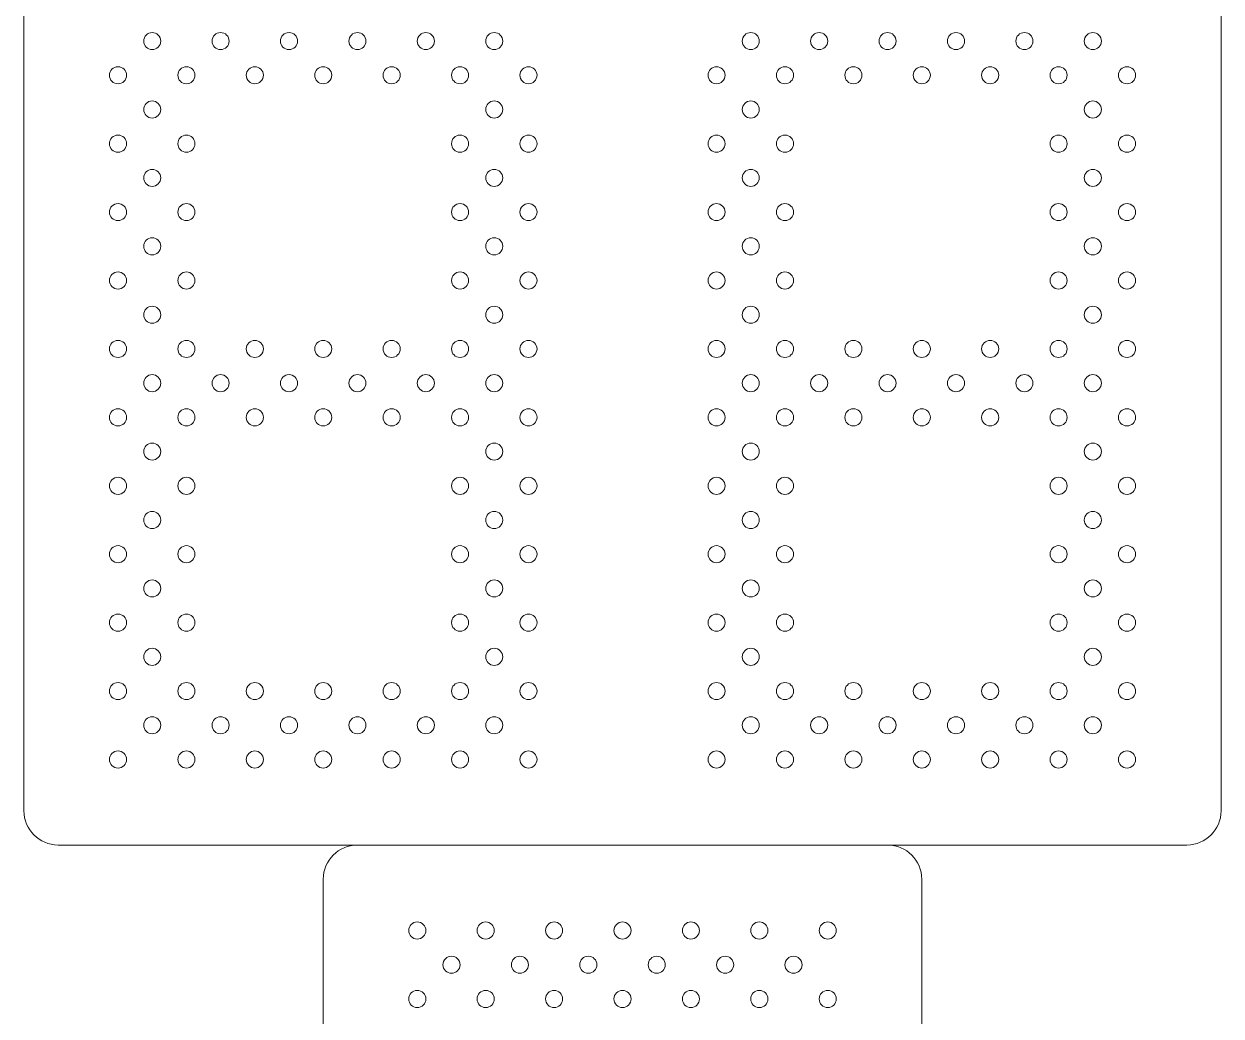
# Model space of a CAD drawing. Header units: inches. Extents: x 300 to 400, y -177 to 73.
# Drawn here: x 363.68 to 381.18, y -144.27 to -129.77 of the extents above; entities that cross this region are included whole.
import ezdxf

# ---------------------------------------------------------------- set-up
doc = ezdxf.new("R2010")
doc.units = ezdxf.units.IN
doc.header["$MEASUREMENT"] = 0
doc.layers.add('ScoreBone', color=5, linetype='Continuous')

msp = doc.modelspace()

# ---------------------------------------------------------------- linework, layer by layer
at = {"layer": 'ScoreBone', "lineweight": 5}
for points in [[(363.682, -141.268), (363.682, -141.268), (363.682, -128.768), (363.682, -128.768)], [(381.182, -128.768), (381.182, -128.768), (381.182, -141.268), (381.182, -141.268)], [(364.182, -141.768), (363.905, -141.768), (363.682, -141.543), (363.682, -141.268)], [(381.182, -141.268), (381.182, -141.543), (380.958, -141.768), (380.682, -141.768)], [(380.682, -141.768), (380.682, -141.768), (364.182, -141.768), (364.182, -141.768)], [(368.057, -142.268), (368.057, -141.992), (368.281, -141.768), (368.557, -141.768)], [(368.557, -141.768), (368.557, -141.768), (376.307, -141.768), (376.307, -141.768)], [(376.307, -141.768), (376.582, -141.768), (376.807, -141.992), (376.807, -142.268)], [(368.057, -154.768), (368.057, -154.768), (368.057, -142.268), (368.057, -142.268)], [(376.807, -142.268), (376.807, -142.268), (376.807, -154.768), (376.807, -154.768)]]:
    msp.add_open_spline(points, degree=3, dxfattribs=at)
for points in [[(365.682, -130.018), (365.682, -130.086), (365.625, -130.143), (365.557, -130.143), (365.488, -130.143), (365.432, -130.086), (365.432, -130.018), (365.432, -129.949), (365.488, -129.893), (365.557, -129.893), (365.625, -129.893), (365.682, -129.949), (365.682, -130.018)], [(366.682, -130.018), (366.682, -130.086), (366.625, -130.143), (366.557, -130.143), (366.488, -130.143), (366.432, -130.086), (366.432, -130.018), (366.432, -129.949), (366.488, -129.893), (366.557, -129.893), (366.625, -129.893), (366.682, -129.949), (366.682, -130.018)], [(367.682, -130.018), (367.682, -130.086), (367.625, -130.143), (367.557, -130.143), (367.488, -130.143), (367.432, -130.086), (367.432, -130.018), (367.432, -129.949), (367.488, -129.893), (367.557, -129.893), (367.625, -129.893), (367.682, -129.949), (367.682, -130.018)], [(368.682, -130.018), (368.682, -130.086), (368.625, -130.143), (368.557, -130.143), (368.488, -130.143), (368.432, -130.086), (368.432, -130.018), (368.432, -129.949), (368.488, -129.893), (368.557, -129.893), (368.625, -129.893), (368.682, -129.949), (368.682, -130.018)], [(369.682, -130.018), (369.682, -130.086), (369.625, -130.143), (369.557, -130.143), (369.488, -130.143), (369.432, -130.086), (369.432, -130.018), (369.432, -129.949), (369.488, -129.893), (369.557, -129.893), (369.625, -129.893), (369.682, -129.949), (369.682, -130.018)], [(370.682, -130.018), (370.682, -130.086), (370.625, -130.143), (370.557, -130.143), (370.488, -130.143), (370.432, -130.086), (370.432, -130.018), (370.432, -129.949), (370.488, -129.893), (370.557, -129.893), (370.625, -129.893), (370.682, -129.949), (370.682, -130.018)], [(374.432, -130.018), (374.432, -130.086), (374.375, -130.143), (374.307, -130.143), (374.238, -130.143), (374.182, -130.086), (374.182, -130.018), (374.182, -129.949), (374.238, -129.893), (374.307, -129.893), (374.375, -129.893), (374.432, -129.949), (374.432, -130.018)], [(375.432, -130.018), (375.432, -130.086), (375.375, -130.143), (375.307, -130.143), (375.238, -130.143), (375.182, -130.086), (375.182, -130.018), (375.182, -129.949), (375.238, -129.893), (375.307, -129.893), (375.375, -129.893), (375.432, -129.949), (375.432, -130.018)], [(376.432, -130.018), (376.432, -130.086), (376.375, -130.143), (376.307, -130.143), (376.238, -130.143), (376.182, -130.086), (376.182, -130.018), (376.182, -129.949), (376.238, -129.893), (376.307, -129.893), (376.375, -129.893), (376.432, -129.949), (376.432, -130.018)], [(377.432, -130.018), (377.432, -130.086), (377.375, -130.143), (377.307, -130.143), (377.238, -130.143), (377.182, -130.086), (377.182, -130.018), (377.182, -129.949), (377.238, -129.893), (377.307, -129.893), (377.375, -129.893), (377.432, -129.949), (377.432, -130.018)], [(378.432, -130.018), (378.432, -130.086), (378.375, -130.143), (378.307, -130.143), (378.238, -130.143), (378.182, -130.086), (378.182, -130.018), (378.182, -129.949), (378.238, -129.893), (378.307, -129.893), (378.375, -129.893), (378.432, -129.949), (378.432, -130.018)], [(379.432, -130.018), (379.432, -130.086), (379.375, -130.143), (379.307, -130.143), (379.238, -130.143), (379.182, -130.086), (379.182, -130.018), (379.182, -129.949), (379.238, -129.893), (379.307, -129.893), (379.375, -129.893), (379.432, -129.949), (379.432, -130.018)], [(365.182, -130.518), (365.182, -130.586), (365.125, -130.643), (365.057, -130.643), (364.988, -130.643), (364.932, -130.586), (364.932, -130.518), (364.932, -130.449), (364.988, -130.393), (365.057, -130.393), (365.125, -130.393), (365.182, -130.449), (365.182, -130.518)], [(366.182, -130.518), (366.182, -130.586), (366.125, -130.643), (366.057, -130.643), (365.988, -130.643), (365.932, -130.586), (365.932, -130.518), (365.932, -130.449), (365.988, -130.393), (366.057, -130.393), (366.125, -130.393), (366.182, -130.449), (366.182, -130.518)], [(367.182, -130.518), (367.182, -130.586), (367.125, -130.643), (367.057, -130.643), (366.988, -130.643), (366.932, -130.586), (366.932, -130.518), (366.932, -130.449), (366.988, -130.393), (367.057, -130.393), (367.125, -130.393), (367.182, -130.449), (367.182, -130.518)], [(368.182, -130.518), (368.182, -130.586), (368.125, -130.643), (368.057, -130.643), (367.988, -130.643), (367.932, -130.586), (367.932, -130.518), (367.932, -130.449), (367.988, -130.393), (368.057, -130.393), (368.125, -130.393), (368.182, -130.449), (368.182, -130.518)], [(369.182, -130.518), (369.182, -130.586), (369.125, -130.643), (369.057, -130.643), (368.988, -130.643), (368.932, -130.586), (368.932, -130.518), (368.932, -130.449), (368.988, -130.393), (369.057, -130.393), (369.125, -130.393), (369.182, -130.449), (369.182, -130.518)], [(370.182, -130.518), (370.182, -130.586), (370.125, -130.643), (370.057, -130.643), (369.988, -130.643), (369.932, -130.586), (369.932, -130.518), (369.932, -130.449), (369.988, -130.393), (370.057, -130.393), (370.125, -130.393), (370.182, -130.449), (370.182, -130.518)], [(371.182, -130.518), (371.182, -130.586), (371.125, -130.643), (371.057, -130.643), (370.988, -130.643), (370.932, -130.586), (370.932, -130.518), (370.932, -130.449), (370.988, -130.393), (371.057, -130.393), (371.125, -130.393), (371.182, -130.449), (371.182, -130.518)], [(373.932, -130.518), (373.932, -130.586), (373.875, -130.643), (373.807, -130.643), (373.738, -130.643), (373.682, -130.586), (373.682, -130.518), (373.682, -130.449), (373.738, -130.393), (373.807, -130.393), (373.875, -130.393), (373.932, -130.449), (373.932, -130.518)], [(374.932, -130.518), (374.932, -130.586), (374.875, -130.643), (374.807, -130.643), (374.738, -130.643), (374.682, -130.586), (374.682, -130.518), (374.682, -130.449), (374.738, -130.393), (374.807, -130.393), (374.875, -130.393), (374.932, -130.449), (374.932, -130.518)], [(375.932, -130.518), (375.932, -130.586), (375.875, -130.643), (375.807, -130.643), (375.738, -130.643), (375.682, -130.586), (375.682, -130.518), (375.682, -130.449), (375.738, -130.393), (375.807, -130.393), (375.875, -130.393), (375.932, -130.449), (375.932, -130.518)], [(376.932, -130.518), (376.932, -130.586), (376.875, -130.643), (376.807, -130.643), (376.738, -130.643), (376.682, -130.586), (376.682, -130.518), (376.682, -130.449), (376.738, -130.393), (376.807, -130.393), (376.875, -130.393), (376.932, -130.449), (376.932, -130.518)], [(377.932, -130.518), (377.932, -130.586), (377.875, -130.643), (377.807, -130.643), (377.738, -130.643), (377.682, -130.586), (377.682, -130.518), (377.682, -130.449), (377.738, -130.393), (377.807, -130.393), (377.875, -130.393), (377.932, -130.449), (377.932, -130.518)], [(378.932, -130.518), (378.932, -130.586), (378.875, -130.643), (378.807, -130.643), (378.738, -130.643), (378.682, -130.586), (378.682, -130.518), (378.682, -130.449), (378.738, -130.393), (378.807, -130.393), (378.875, -130.393), (378.932, -130.449), (378.932, -130.518)], [(379.932, -130.518), (379.932, -130.586), (379.875, -130.643), (379.807, -130.643), (379.738, -130.643), (379.682, -130.586), (379.682, -130.518), (379.682, -130.449), (379.738, -130.393), (379.807, -130.393), (379.875, -130.393), (379.932, -130.449), (379.932, -130.518)], [(365.682, -131.018), (365.682, -131.086), (365.625, -131.143), (365.557, -131.143), (365.488, -131.143), (365.432, -131.086), (365.432, -131.018), (365.432, -130.949), (365.488, -130.893), (365.557, -130.893), (365.625, -130.893), (365.682, -130.949), (365.682, -131.018)], [(370.682, -131.018), (370.682, -131.086), (370.625, -131.143), (370.557, -131.143), (370.488, -131.143), (370.432, -131.086), (370.432, -131.018), (370.432, -130.949), (370.488, -130.893), (370.557, -130.893), (370.625, -130.893), (370.682, -130.949), (370.682, -131.018)], [(374.432, -131.018), (374.432, -131.086), (374.375, -131.143), (374.307, -131.143), (374.238, -131.143), (374.182, -131.086), (374.182, -131.018), (374.182, -130.949), (374.238, -130.893), (374.307, -130.893), (374.375, -130.893), (374.432, -130.949), (374.432, -131.018)], [(379.432, -131.018), (379.432, -131.086), (379.375, -131.143), (379.307, -131.143), (379.238, -131.143), (379.182, -131.086), (379.182, -131.018), (379.182, -130.949), (379.238, -130.893), (379.307, -130.893), (379.375, -130.893), (379.432, -130.949), (379.432, -131.018)], [(365.182, -131.518), (365.182, -131.586), (365.125, -131.643), (365.057, -131.643), (364.988, -131.643), (364.932, -131.586), (364.932, -131.518), (364.932, -131.449), (364.988, -131.393), (365.057, -131.393), (365.125, -131.393), (365.182, -131.449), (365.182, -131.518)], [(366.182, -131.518), (366.182, -131.586), (366.125, -131.643), (366.057, -131.643), (365.988, -131.643), (365.932, -131.586), (365.932, -131.518), (365.932, -131.449), (365.988, -131.393), (366.057, -131.393), (366.125, -131.393), (366.182, -131.449), (366.182, -131.518)], [(370.182, -131.518), (370.182, -131.586), (370.125, -131.643), (370.057, -131.643), (369.988, -131.643), (369.932, -131.586), (369.932, -131.518), (369.932, -131.449), (369.988, -131.393), (370.057, -131.393), (370.125, -131.393), (370.182, -131.449), (370.182, -131.518)], [(371.182, -131.518), (371.182, -131.586), (371.125, -131.643), (371.057, -131.643), (370.988, -131.643), (370.932, -131.586), (370.932, -131.518), (370.932, -131.449), (370.988, -131.393), (371.057, -131.393), (371.125, -131.393), (371.182, -131.449), (371.182, -131.518)], [(373.932, -131.518), (373.932, -131.586), (373.875, -131.643), (373.807, -131.643), (373.738, -131.643), (373.682, -131.586), (373.682, -131.518), (373.682, -131.449), (373.738, -131.393), (373.807, -131.393), (373.875, -131.393), (373.932, -131.449), (373.932, -131.518)], [(374.932, -131.518), (374.932, -131.586), (374.875, -131.643), (374.807, -131.643), (374.738, -131.643), (374.682, -131.586), (374.682, -131.518), (374.682, -131.449), (374.738, -131.393), (374.807, -131.393), (374.875, -131.393), (374.932, -131.449), (374.932, -131.518)], [(378.932, -131.518), (378.932, -131.586), (378.875, -131.643), (378.807, -131.643), (378.738, -131.643), (378.682, -131.586), (378.682, -131.518), (378.682, -131.449), (378.738, -131.393), (378.807, -131.393), (378.875, -131.393), (378.932, -131.449), (378.932, -131.518)], [(379.932, -131.518), (379.932, -131.586), (379.875, -131.643), (379.807, -131.643), (379.738, -131.643), (379.682, -131.586), (379.682, -131.518), (379.682, -131.449), (379.738, -131.393), (379.807, -131.393), (379.875, -131.393), (379.932, -131.449), (379.932, -131.518)], [(365.682, -132.018), (365.682, -132.086), (365.625, -132.143), (365.557, -132.143), (365.488, -132.143), (365.432, -132.086), (365.432, -132.018), (365.432, -131.949), (365.488, -131.893), (365.557, -131.893), (365.625, -131.893), (365.682, -131.949), (365.682, -132.018)], [(370.682, -132.018), (370.682, -132.086), (370.625, -132.143), (370.557, -132.143), (370.488, -132.143), (370.432, -132.086), (370.432, -132.018), (370.432, -131.949), (370.488, -131.893), (370.557, -131.893), (370.625, -131.893), (370.682, -131.949), (370.682, -132.018)], [(374.432, -132.018), (374.432, -132.086), (374.375, -132.143), (374.307, -132.143), (374.238, -132.143), (374.182, -132.086), (374.182, -132.018), (374.182, -131.949), (374.238, -131.893), (374.307, -131.893), (374.375, -131.893), (374.432, -131.949), (374.432, -132.018)], [(379.432, -132.018), (379.432, -132.086), (379.375, -132.143), (379.307, -132.143), (379.238, -132.143), (379.182, -132.086), (379.182, -132.018), (379.182, -131.949), (379.238, -131.893), (379.307, -131.893), (379.375, -131.893), (379.432, -131.949), (379.432, -132.018)], [(365.182, -132.518), (365.182, -132.586), (365.125, -132.643), (365.057, -132.643), (364.988, -132.643), (364.932, -132.586), (364.932, -132.518), (364.932, -132.449), (364.988, -132.393), (365.057, -132.393), (365.125, -132.393), (365.182, -132.449), (365.182, -132.518)], [(366.182, -132.518), (366.182, -132.586), (366.125, -132.643), (366.057, -132.643), (365.988, -132.643), (365.932, -132.586), (365.932, -132.518), (365.932, -132.449), (365.988, -132.393), (366.057, -132.393), (366.125, -132.393), (366.182, -132.449), (366.182, -132.518)], [(370.182, -132.518), (370.182, -132.586), (370.125, -132.643), (370.057, -132.643), (369.988, -132.643), (369.932, -132.586), (369.932, -132.518), (369.932, -132.449), (369.988, -132.393), (370.057, -132.393), (370.125, -132.393), (370.182, -132.449), (370.182, -132.518)], [(371.182, -132.518), (371.182, -132.586), (371.125, -132.643), (371.057, -132.643), (370.988, -132.643), (370.932, -132.586), (370.932, -132.518), (370.932, -132.449), (370.988, -132.393), (371.057, -132.393), (371.125, -132.393), (371.182, -132.449), (371.182, -132.518)], [(373.932, -132.518), (373.932, -132.586), (373.875, -132.643), (373.807, -132.643), (373.738, -132.643), (373.682, -132.586), (373.682, -132.518), (373.682, -132.449), (373.738, -132.393), (373.807, -132.393), (373.875, -132.393), (373.932, -132.449), (373.932, -132.518)], [(374.932, -132.518), (374.932, -132.586), (374.875, -132.643), (374.807, -132.643), (374.738, -132.643), (374.682, -132.586), (374.682, -132.518), (374.682, -132.449), (374.738, -132.393), (374.807, -132.393), (374.875, -132.393), (374.932, -132.449), (374.932, -132.518)], [(378.932, -132.518), (378.932, -132.586), (378.875, -132.643), (378.807, -132.643), (378.738, -132.643), (378.682, -132.586), (378.682, -132.518), (378.682, -132.449), (378.738, -132.393), (378.807, -132.393), (378.875, -132.393), (378.932, -132.449), (378.932, -132.518)], [(379.932, -132.518), (379.932, -132.586), (379.875, -132.643), (379.807, -132.643), (379.738, -132.643), (379.682, -132.586), (379.682, -132.518), (379.682, -132.449), (379.738, -132.393), (379.807, -132.393), (379.875, -132.393), (379.932, -132.449), (379.932, -132.518)], [(365.682, -133.018), (365.682, -133.086), (365.625, -133.143), (365.557, -133.143), (365.488, -133.143), (365.432, -133.086), (365.432, -133.018), (365.432, -132.949), (365.488, -132.893), (365.557, -132.893), (365.625, -132.893), (365.682, -132.949), (365.682, -133.018)], [(370.682, -133.018), (370.682, -133.086), (370.625, -133.143), (370.557, -133.143), (370.488, -133.143), (370.432, -133.086), (370.432, -133.018), (370.432, -132.949), (370.488, -132.893), (370.557, -132.893), (370.625, -132.893), (370.682, -132.949), (370.682, -133.018)], [(374.432, -133.018), (374.432, -133.086), (374.375, -133.143), (374.307, -133.143), (374.238, -133.143), (374.182, -133.086), (374.182, -133.018), (374.182, -132.949), (374.238, -132.893), (374.307, -132.893), (374.375, -132.893), (374.432, -132.949), (374.432, -133.018)], [(379.432, -133.018), (379.432, -133.086), (379.375, -133.143), (379.307, -133.143), (379.238, -133.143), (379.182, -133.086), (379.182, -133.018), (379.182, -132.949), (379.238, -132.893), (379.307, -132.893), (379.375, -132.893), (379.432, -132.949), (379.432, -133.018)], [(365.182, -133.518), (365.182, -133.586), (365.125, -133.643), (365.057, -133.643), (364.988, -133.643), (364.932, -133.586), (364.932, -133.518), (364.932, -133.449), (364.988, -133.393), (365.057, -133.393), (365.125, -133.393), (365.182, -133.449), (365.182, -133.518)], [(366.182, -133.518), (366.182, -133.586), (366.125, -133.643), (366.057, -133.643), (365.988, -133.643), (365.932, -133.586), (365.932, -133.518), (365.932, -133.449), (365.988, -133.393), (366.057, -133.393), (366.125, -133.393), (366.182, -133.449), (366.182, -133.518)], [(370.182, -133.518), (370.182, -133.586), (370.125, -133.643), (370.057, -133.643), (369.988, -133.643), (369.932, -133.586), (369.932, -133.518), (369.932, -133.449), (369.988, -133.393), (370.057, -133.393), (370.125, -133.393), (370.182, -133.449), (370.182, -133.518)], [(371.182, -133.518), (371.182, -133.586), (371.125, -133.643), (371.057, -133.643), (370.988, -133.643), (370.932, -133.586), (370.932, -133.518), (370.932, -133.449), (370.988, -133.393), (371.057, -133.393), (371.125, -133.393), (371.182, -133.449), (371.182, -133.518)], [(373.932, -133.518), (373.932, -133.586), (373.875, -133.643), (373.807, -133.643), (373.738, -133.643), (373.682, -133.586), (373.682, -133.518), (373.682, -133.449), (373.738, -133.393), (373.807, -133.393), (373.875, -133.393), (373.932, -133.449), (373.932, -133.518)], [(374.932, -133.518), (374.932, -133.586), (374.875, -133.643), (374.807, -133.643), (374.738, -133.643), (374.682, -133.586), (374.682, -133.518), (374.682, -133.449), (374.738, -133.393), (374.807, -133.393), (374.875, -133.393), (374.932, -133.449), (374.932, -133.518)], [(378.932, -133.518), (378.932, -133.586), (378.875, -133.643), (378.807, -133.643), (378.738, -133.643), (378.682, -133.586), (378.682, -133.518), (378.682, -133.449), (378.738, -133.393), (378.807, -133.393), (378.875, -133.393), (378.932, -133.449), (378.932, -133.518)], [(379.932, -133.518), (379.932, -133.586), (379.875, -133.643), (379.807, -133.643), (379.738, -133.643), (379.682, -133.586), (379.682, -133.518), (379.682, -133.449), (379.738, -133.393), (379.807, -133.393), (379.875, -133.393), (379.932, -133.449), (379.932, -133.518)], [(365.682, -134.018), (365.682, -134.086), (365.625, -134.143), (365.557, -134.143), (365.488, -134.143), (365.432, -134.086), (365.432, -134.018), (365.432, -133.949), (365.488, -133.893), (365.557, -133.893), (365.625, -133.893), (365.682, -133.949), (365.682, -134.018)], [(370.682, -134.018), (370.682, -134.086), (370.625, -134.143), (370.557, -134.143), (370.488, -134.143), (370.432, -134.086), (370.432, -134.018), (370.432, -133.949), (370.488, -133.893), (370.557, -133.893), (370.625, -133.893), (370.682, -133.949), (370.682, -134.018)], [(374.432, -134.018), (374.432, -134.086), (374.375, -134.143), (374.307, -134.143), (374.238, -134.143), (374.182, -134.086), (374.182, -134.018), (374.182, -133.949), (374.238, -133.893), (374.307, -133.893), (374.375, -133.893), (374.432, -133.949), (374.432, -134.018)], [(379.432, -134.018), (379.432, -134.086), (379.375, -134.143), (379.307, -134.143), (379.238, -134.143), (379.182, -134.086), (379.182, -134.018), (379.182, -133.949), (379.238, -133.893), (379.307, -133.893), (379.375, -133.893), (379.432, -133.949), (379.432, -134.018)], [(365.182, -134.518), (365.182, -134.586), (365.125, -134.643), (365.057, -134.643), (364.988, -134.643), (364.932, -134.586), (364.932, -134.518), (364.932, -134.449), (364.988, -134.393), (365.057, -134.393), (365.125, -134.393), (365.182, -134.449), (365.182, -134.518)], [(366.182, -134.518), (366.182, -134.586), (366.125, -134.643), (366.057, -134.643), (365.988, -134.643), (365.932, -134.586), (365.932, -134.518), (365.932, -134.449), (365.988, -134.393), (366.057, -134.393), (366.125, -134.393), (366.182, -134.449), (366.182, -134.518)], [(367.182, -134.518), (367.182, -134.586), (367.125, -134.643), (367.057, -134.643), (366.988, -134.643), (366.932, -134.586), (366.932, -134.518), (366.932, -134.449), (366.988, -134.393), (367.057, -134.393), (367.125, -134.393), (367.182, -134.449), (367.182, -134.518)], [(368.182, -134.518), (368.182, -134.586), (368.125, -134.643), (368.057, -134.643), (367.988, -134.643), (367.932, -134.586), (367.932, -134.518), (367.932, -134.449), (367.988, -134.393), (368.057, -134.393), (368.125, -134.393), (368.182, -134.449), (368.182, -134.518)], [(369.182, -134.518), (369.182, -134.586), (369.125, -134.643), (369.057, -134.643), (368.988, -134.643), (368.932, -134.586), (368.932, -134.518), (368.932, -134.449), (368.988, -134.393), (369.057, -134.393), (369.125, -134.393), (369.182, -134.449), (369.182, -134.518)], [(370.182, -134.518), (370.182, -134.586), (370.125, -134.643), (370.057, -134.643), (369.988, -134.643), (369.932, -134.586), (369.932, -134.518), (369.932, -134.449), (369.988, -134.393), (370.057, -134.393), (370.125, -134.393), (370.182, -134.449), (370.182, -134.518)], [(371.182, -134.518), (371.182, -134.586), (371.125, -134.643), (371.057, -134.643), (370.988, -134.643), (370.932, -134.586), (370.932, -134.518), (370.932, -134.449), (370.988, -134.393), (371.057, -134.393), (371.125, -134.393), (371.182, -134.449), (371.182, -134.518)], [(373.932, -134.518), (373.932, -134.586), (373.875, -134.643), (373.807, -134.643), (373.738, -134.643), (373.682, -134.586), (373.682, -134.518), (373.682, -134.449), (373.738, -134.393), (373.807, -134.393), (373.875, -134.393), (373.932, -134.449), (373.932, -134.518)], [(374.932, -134.518), (374.932, -134.586), (374.875, -134.643), (374.807, -134.643), (374.738, -134.643), (374.682, -134.586), (374.682, -134.518), (374.682, -134.449), (374.738, -134.393), (374.807, -134.393), (374.875, -134.393), (374.932, -134.449), (374.932, -134.518)], [(375.932, -134.518), (375.932, -134.586), (375.875, -134.643), (375.807, -134.643), (375.738, -134.643), (375.682, -134.586), (375.682, -134.518), (375.682, -134.449), (375.738, -134.393), (375.807, -134.393), (375.875, -134.393), (375.932, -134.449), (375.932, -134.518)], [(376.932, -134.518), (376.932, -134.586), (376.875, -134.643), (376.807, -134.643), (376.738, -134.643), (376.682, -134.586), (376.682, -134.518), (376.682, -134.449), (376.738, -134.393), (376.807, -134.393), (376.875, -134.393), (376.932, -134.449), (376.932, -134.518)], [(377.932, -134.518), (377.932, -134.586), (377.875, -134.643), (377.807, -134.643), (377.738, -134.643), (377.682, -134.586), (377.682, -134.518), (377.682, -134.449), (377.738, -134.393), (377.807, -134.393), (377.875, -134.393), (377.932, -134.449), (377.932, -134.518)], [(378.932, -134.518), (378.932, -134.586), (378.875, -134.643), (378.807, -134.643), (378.738, -134.643), (378.682, -134.586), (378.682, -134.518), (378.682, -134.449), (378.738, -134.393), (378.807, -134.393), (378.875, -134.393), (378.932, -134.449), (378.932, -134.518)], [(379.932, -134.518), (379.932, -134.586), (379.875, -134.643), (379.807, -134.643), (379.738, -134.643), (379.682, -134.586), (379.682, -134.518), (379.682, -134.449), (379.738, -134.393), (379.807, -134.393), (379.875, -134.393), (379.932, -134.449), (379.932, -134.518)], [(365.682, -135.018), (365.682, -135.086), (365.625, -135.143), (365.557, -135.143), (365.488, -135.143), (365.432, -135.086), (365.432, -135.018), (365.432, -134.949), (365.488, -134.893), (365.557, -134.893), (365.625, -134.893), (365.682, -134.949), (365.682, -135.018)], [(366.682, -135.018), (366.682, -135.086), (366.625, -135.143), (366.557, -135.143), (366.488, -135.143), (366.432, -135.086), (366.432, -135.018), (366.432, -134.949), (366.488, -134.893), (366.557, -134.893), (366.625, -134.893), (366.682, -134.949), (366.682, -135.018)], [(367.682, -135.018), (367.682, -135.086), (367.625, -135.143), (367.557, -135.143), (367.488, -135.143), (367.432, -135.086), (367.432, -135.018), (367.432, -134.949), (367.488, -134.893), (367.557, -134.893), (367.625, -134.893), (367.682, -134.949), (367.682, -135.018)], [(368.682, -135.018), (368.682, -135.086), (368.625, -135.143), (368.557, -135.143), (368.488, -135.143), (368.432, -135.086), (368.432, -135.018), (368.432, -134.949), (368.488, -134.893), (368.557, -134.893), (368.625, -134.893), (368.682, -134.949), (368.682, -135.018)], [(369.682, -135.018), (369.682, -135.086), (369.625, -135.143), (369.557, -135.143), (369.488, -135.143), (369.432, -135.086), (369.432, -135.018), (369.432, -134.949), (369.488, -134.893), (369.557, -134.893), (369.625, -134.893), (369.682, -134.949), (369.682, -135.018)], [(370.682, -135.018), (370.682, -135.086), (370.625, -135.143), (370.557, -135.143), (370.488, -135.143), (370.432, -135.086), (370.432, -135.018), (370.432, -134.949), (370.488, -134.893), (370.557, -134.893), (370.625, -134.893), (370.682, -134.949), (370.682, -135.018)], [(374.432, -135.018), (374.432, -135.086), (374.375, -135.143), (374.307, -135.143), (374.238, -135.143), (374.182, -135.086), (374.182, -135.018), (374.182, -134.949), (374.238, -134.893), (374.307, -134.893), (374.375, -134.893), (374.432, -134.949), (374.432, -135.018)], [(375.432, -135.018), (375.432, -135.086), (375.375, -135.143), (375.307, -135.143), (375.238, -135.143), (375.182, -135.086), (375.182, -135.018), (375.182, -134.949), (375.238, -134.893), (375.307, -134.893), (375.375, -134.893), (375.432, -134.949), (375.432, -135.018)], [(376.432, -135.018), (376.432, -135.086), (376.375, -135.143), (376.307, -135.143), (376.238, -135.143), (376.182, -135.086), (376.182, -135.018), (376.182, -134.949), (376.238, -134.893), (376.307, -134.893), (376.375, -134.893), (376.432, -134.949), (376.432, -135.018)], [(377.432, -135.018), (377.432, -135.086), (377.375, -135.143), (377.307, -135.143), (377.238, -135.143), (377.182, -135.086), (377.182, -135.018), (377.182, -134.949), (377.238, -134.893), (377.307, -134.893), (377.375, -134.893), (377.432, -134.949), (377.432, -135.018)], [(378.432, -135.018), (378.432, -135.086), (378.375, -135.143), (378.307, -135.143), (378.238, -135.143), (378.182, -135.086), (378.182, -135.018), (378.182, -134.949), (378.238, -134.893), (378.307, -134.893), (378.375, -134.893), (378.432, -134.949), (378.432, -135.018)], [(379.432, -135.018), (379.432, -135.086), (379.375, -135.143), (379.307, -135.143), (379.238, -135.143), (379.182, -135.086), (379.182, -135.018), (379.182, -134.949), (379.238, -134.893), (379.307, -134.893), (379.375, -134.893), (379.432, -134.949), (379.432, -135.018)], [(365.182, -135.518), (365.182, -135.586), (365.125, -135.643), (365.057, -135.643), (364.988, -135.643), (364.932, -135.586), (364.932, -135.518), (364.932, -135.449), (364.988, -135.393), (365.057, -135.393), (365.125, -135.393), (365.182, -135.449), (365.182, -135.518)], [(366.182, -135.518), (366.182, -135.586), (366.125, -135.643), (366.057, -135.643), (365.988, -135.643), (365.932, -135.586), (365.932, -135.518), (365.932, -135.449), (365.988, -135.393), (366.057, -135.393), (366.125, -135.393), (366.182, -135.449), (366.182, -135.518)], [(367.182, -135.518), (367.182, -135.586), (367.125, -135.643), (367.057, -135.643), (366.988, -135.643), (366.932, -135.586), (366.932, -135.518), (366.932, -135.449), (366.988, -135.393), (367.057, -135.393), (367.125, -135.393), (367.182, -135.449), (367.182, -135.518)], [(368.182, -135.518), (368.182, -135.586), (368.125, -135.643), (368.057, -135.643), (367.988, -135.643), (367.932, -135.586), (367.932, -135.518), (367.932, -135.449), (367.988, -135.393), (368.057, -135.393), (368.125, -135.393), (368.182, -135.449), (368.182, -135.518)], [(369.182, -135.518), (369.182, -135.586), (369.125, -135.643), (369.057, -135.643), (368.988, -135.643), (368.932, -135.586), (368.932, -135.518), (368.932, -135.449), (368.988, -135.393), (369.057, -135.393), (369.125, -135.393), (369.182, -135.449), (369.182, -135.518)], [(370.182, -135.518), (370.182, -135.586), (370.125, -135.643), (370.057, -135.643), (369.988, -135.643), (369.932, -135.586), (369.932, -135.518), (369.932, -135.449), (369.988, -135.393), (370.057, -135.393), (370.125, -135.393), (370.182, -135.449), (370.182, -135.518)], [(371.182, -135.518), (371.182, -135.586), (371.125, -135.643), (371.057, -135.643), (370.988, -135.643), (370.932, -135.586), (370.932, -135.518), (370.932, -135.449), (370.988, -135.393), (371.057, -135.393), (371.125, -135.393), (371.182, -135.449), (371.182, -135.518)], [(373.932, -135.518), (373.932, -135.586), (373.875, -135.643), (373.807, -135.643), (373.738, -135.643), (373.682, -135.586), (373.682, -135.518), (373.682, -135.449), (373.738, -135.393), (373.807, -135.393), (373.875, -135.393), (373.932, -135.449), (373.932, -135.518)], [(374.932, -135.518), (374.932, -135.586), (374.875, -135.643), (374.807, -135.643), (374.738, -135.643), (374.682, -135.586), (374.682, -135.518), (374.682, -135.449), (374.738, -135.393), (374.807, -135.393), (374.875, -135.393), (374.932, -135.449), (374.932, -135.518)], [(375.932, -135.518), (375.932, -135.586), (375.875, -135.643), (375.807, -135.643), (375.738, -135.643), (375.682, -135.586), (375.682, -135.518), (375.682, -135.449), (375.738, -135.393), (375.807, -135.393), (375.875, -135.393), (375.932, -135.449), (375.932, -135.518)], [(376.932, -135.518), (376.932, -135.586), (376.875, -135.643), (376.807, -135.643), (376.738, -135.643), (376.682, -135.586), (376.682, -135.518), (376.682, -135.449), (376.738, -135.393), (376.807, -135.393), (376.875, -135.393), (376.932, -135.449), (376.932, -135.518)], [(377.932, -135.518), (377.932, -135.586), (377.875, -135.643), (377.807, -135.643), (377.738, -135.643), (377.682, -135.586), (377.682, -135.518), (377.682, -135.449), (377.738, -135.393), (377.807, -135.393), (377.875, -135.393), (377.932, -135.449), (377.932, -135.518)], [(378.932, -135.518), (378.932, -135.586), (378.875, -135.643), (378.807, -135.643), (378.738, -135.643), (378.682, -135.586), (378.682, -135.518), (378.682, -135.449), (378.738, -135.393), (378.807, -135.393), (378.875, -135.393), (378.932, -135.449), (378.932, -135.518)], [(379.932, -135.518), (379.932, -135.586), (379.875, -135.643), (379.807, -135.643), (379.738, -135.643), (379.682, -135.586), (379.682, -135.518), (379.682, -135.449), (379.738, -135.393), (379.807, -135.393), (379.875, -135.393), (379.932, -135.449), (379.932, -135.518)], [(365.682, -136.018), (365.682, -136.086), (365.625, -136.143), (365.557, -136.143), (365.488, -136.143), (365.432, -136.086), (365.432, -136.018), (365.432, -135.949), (365.488, -135.893), (365.557, -135.893), (365.625, -135.893), (365.682, -135.949), (365.682, -136.018)], [(370.682, -136.018), (370.682, -136.086), (370.625, -136.143), (370.557, -136.143), (370.488, -136.143), (370.432, -136.086), (370.432, -136.018), (370.432, -135.949), (370.488, -135.893), (370.557, -135.893), (370.625, -135.893), (370.682, -135.949), (370.682, -136.018)], [(374.432, -136.018), (374.432, -136.086), (374.375, -136.143), (374.307, -136.143), (374.238, -136.143), (374.182, -136.086), (374.182, -136.018), (374.182, -135.949), (374.238, -135.893), (374.307, -135.893), (374.375, -135.893), (374.432, -135.949), (374.432, -136.018)], [(379.432, -136.018), (379.432, -136.086), (379.375, -136.143), (379.307, -136.143), (379.238, -136.143), (379.182, -136.086), (379.182, -136.018), (379.182, -135.949), (379.238, -135.893), (379.307, -135.893), (379.375, -135.893), (379.432, -135.949), (379.432, -136.018)], [(365.182, -136.518), (365.182, -136.586), (365.125, -136.643), (365.057, -136.643), (364.988, -136.643), (364.932, -136.586), (364.932, -136.518), (364.932, -136.449), (364.988, -136.393), (365.057, -136.393), (365.125, -136.393), (365.182, -136.449), (365.182, -136.518)], [(365.182, -136.518), (365.182, -136.586), (365.125, -136.643), (365.057, -136.643), (364.988, -136.643), (364.932, -136.586), (364.932, -136.518), (364.932, -136.449), (364.988, -136.393), (365.057, -136.393), (365.125, -136.393), (365.182, -136.449), (365.182, -136.518)], [(366.182, -136.518), (366.182, -136.586), (366.125, -136.643), (366.057, -136.643), (365.988, -136.643), (365.932, -136.586), (365.932, -136.518), (365.932, -136.449), (365.988, -136.393), (366.057, -136.393), (366.125, -136.393), (366.182, -136.449), (366.182, -136.518)], [(366.182, -136.518), (366.182, -136.586), (366.125, -136.643), (366.057, -136.643), (365.988, -136.643), (365.932, -136.586), (365.932, -136.518), (365.932, -136.449), (365.988, -136.393), (366.057, -136.393), (366.125, -136.393), (366.182, -136.449), (366.182, -136.518)], [(370.182, -136.518), (370.182, -136.586), (370.125, -136.643), (370.057, -136.643), (369.988, -136.643), (369.932, -136.586), (369.932, -136.518), (369.932, -136.449), (369.988, -136.393), (370.057, -136.393), (370.125, -136.393), (370.182, -136.449), (370.182, -136.518)], [(370.182, -136.518), (370.182, -136.586), (370.125, -136.643), (370.057, -136.643), (369.988, -136.643), (369.932, -136.586), (369.932, -136.518), (369.932, -136.449), (369.988, -136.393), (370.057, -136.393), (370.125, -136.393), (370.182, -136.449), (370.182, -136.518)], [(371.182, -136.518), (371.182, -136.586), (371.125, -136.643), (371.057, -136.643), (370.988, -136.643), (370.932, -136.586), (370.932, -136.518), (370.932, -136.449), (370.988, -136.393), (371.057, -136.393), (371.125, -136.393), (371.182, -136.449), (371.182, -136.518)], [(371.182, -136.518), (371.182, -136.586), (371.125, -136.643), (371.057, -136.643), (370.988, -136.643), (370.932, -136.586), (370.932, -136.518), (370.932, -136.449), (370.988, -136.393), (371.057, -136.393), (371.125, -136.393), (371.182, -136.449), (371.182, -136.518)], [(373.932, -136.518), (373.932, -136.586), (373.875, -136.643), (373.807, -136.643), (373.738, -136.643), (373.682, -136.586), (373.682, -136.518), (373.682, -136.449), (373.738, -136.393), (373.807, -136.393), (373.875, -136.393), (373.932, -136.449), (373.932, -136.518)], [(373.932, -136.518), (373.932, -136.586), (373.875, -136.643), (373.807, -136.643), (373.738, -136.643), (373.682, -136.586), (373.682, -136.518), (373.682, -136.449), (373.738, -136.393), (373.807, -136.393), (373.875, -136.393), (373.932, -136.449), (373.932, -136.518)], [(374.932, -136.518), (374.932, -136.586), (374.875, -136.643), (374.807, -136.643), (374.738, -136.643), (374.682, -136.586), (374.682, -136.518), (374.682, -136.449), (374.738, -136.393), (374.807, -136.393), (374.875, -136.393), (374.932, -136.449), (374.932, -136.518)], [(374.932, -136.518), (374.932, -136.586), (374.875, -136.643), (374.807, -136.643), (374.738, -136.643), (374.682, -136.586), (374.682, -136.518), (374.682, -136.449), (374.738, -136.393), (374.807, -136.393), (374.875, -136.393), (374.932, -136.449), (374.932, -136.518)], [(378.932, -136.518), (378.932, -136.586), (378.875, -136.643), (378.807, -136.643), (378.738, -136.643), (378.682, -136.586), (378.682, -136.518), (378.682, -136.449), (378.738, -136.393), (378.807, -136.393), (378.875, -136.393), (378.932, -136.449), (378.932, -136.518)], [(378.932, -136.518), (378.932, -136.586), (378.875, -136.643), (378.807, -136.643), (378.738, -136.643), (378.682, -136.586), (378.682, -136.518), (378.682, -136.449), (378.738, -136.393), (378.807, -136.393), (378.875, -136.393), (378.932, -136.449), (378.932, -136.518)], [(379.932, -136.518), (379.932, -136.586), (379.875, -136.643), (379.807, -136.643), (379.738, -136.643), (379.682, -136.586), (379.682, -136.518), (379.682, -136.449), (379.738, -136.393), (379.807, -136.393), (379.875, -136.393), (379.932, -136.449), (379.932, -136.518)], [(379.932, -136.518), (379.932, -136.586), (379.875, -136.643), (379.807, -136.643), (379.738, -136.643), (379.682, -136.586), (379.682, -136.518), (379.682, -136.449), (379.738, -136.393), (379.807, -136.393), (379.875, -136.393), (379.932, -136.449), (379.932, -136.518)], [(365.682, -137.018), (365.682, -137.086), (365.625, -137.143), (365.557, -137.143), (365.488, -137.143), (365.432, -137.086), (365.432, -137.018), (365.432, -136.949), (365.488, -136.893), (365.557, -136.893), (365.625, -136.893), (365.682, -136.949), (365.682, -137.018)], [(365.682, -137.018), (365.682, -137.086), (365.625, -137.143), (365.557, -137.143), (365.488, -137.143), (365.432, -137.086), (365.432, -137.018), (365.432, -136.949), (365.488, -136.893), (365.557, -136.893), (365.625, -136.893), (365.682, -136.949), (365.682, -137.018)], [(370.682, -137.018), (370.682, -137.086), (370.625, -137.143), (370.557, -137.143), (370.488, -137.143), (370.432, -137.086), (370.432, -137.018), (370.432, -136.949), (370.488, -136.893), (370.557, -136.893), (370.625, -136.893), (370.682, -136.949), (370.682, -137.018)], [(370.682, -137.018), (370.682, -137.086), (370.625, -137.143), (370.557, -137.143), (370.488, -137.143), (370.432, -137.086), (370.432, -137.018), (370.432, -136.949), (370.488, -136.893), (370.557, -136.893), (370.625, -136.893), (370.682, -136.949), (370.682, -137.018)], [(374.432, -137.018), (374.432, -137.086), (374.375, -137.143), (374.307, -137.143), (374.238, -137.143), (374.182, -137.086), (374.182, -137.018), (374.182, -136.949), (374.238, -136.893), (374.307, -136.893), (374.375, -136.893), (374.432, -136.949), (374.432, -137.018)], [(374.432, -137.018), (374.432, -137.086), (374.375, -137.143), (374.307, -137.143), (374.238, -137.143), (374.182, -137.086), (374.182, -137.018), (374.182, -136.949), (374.238, -136.893), (374.307, -136.893), (374.375, -136.893), (374.432, -136.949), (374.432, -137.018)], [(379.432, -137.018), (379.432, -137.086), (379.375, -137.143), (379.307, -137.143), (379.238, -137.143), (379.182, -137.086), (379.182, -137.018), (379.182, -136.949), (379.238, -136.893), (379.307, -136.893), (379.375, -136.893), (379.432, -136.949), (379.432, -137.018)], [(379.432, -137.018), (379.432, -137.086), (379.375, -137.143), (379.307, -137.143), (379.238, -137.143), (379.182, -137.086), (379.182, -137.018), (379.182, -136.949), (379.238, -136.893), (379.307, -136.893), (379.375, -136.893), (379.432, -136.949), (379.432, -137.018)], [(365.182, -137.518), (365.182, -137.586), (365.125, -137.643), (365.057, -137.643), (364.988, -137.643), (364.932, -137.586), (364.932, -137.518), (364.932, -137.449), (364.988, -137.393), (365.057, -137.393), (365.125, -137.393), (365.182, -137.449), (365.182, -137.518)], [(366.182, -137.518), (366.182, -137.586), (366.125, -137.643), (366.057, -137.643), (365.988, -137.643), (365.932, -137.586), (365.932, -137.518), (365.932, -137.449), (365.988, -137.393), (366.057, -137.393), (366.125, -137.393), (366.182, -137.449), (366.182, -137.518)], [(370.182, -137.518), (370.182, -137.586), (370.125, -137.643), (370.057, -137.643), (369.988, -137.643), (369.932, -137.586), (369.932, -137.518), (369.932, -137.449), (369.988, -137.393), (370.057, -137.393), (370.125, -137.393), (370.182, -137.449), (370.182, -137.518)], [(371.182, -137.518), (371.182, -137.586), (371.125, -137.643), (371.057, -137.643), (370.988, -137.643), (370.932, -137.586), (370.932, -137.518), (370.932, -137.449), (370.988, -137.393), (371.057, -137.393), (371.125, -137.393), (371.182, -137.449), (371.182, -137.518)], [(373.932, -137.518), (373.932, -137.586), (373.875, -137.643), (373.807, -137.643), (373.738, -137.643), (373.682, -137.586), (373.682, -137.518), (373.682, -137.449), (373.738, -137.393), (373.807, -137.393), (373.875, -137.393), (373.932, -137.449), (373.932, -137.518)], [(374.932, -137.518), (374.932, -137.586), (374.875, -137.643), (374.807, -137.643), (374.738, -137.643), (374.682, -137.586), (374.682, -137.518), (374.682, -137.449), (374.738, -137.393), (374.807, -137.393), (374.875, -137.393), (374.932, -137.449), (374.932, -137.518)], [(378.932, -137.518), (378.932, -137.586), (378.875, -137.643), (378.807, -137.643), (378.738, -137.643), (378.682, -137.586), (378.682, -137.518), (378.682, -137.449), (378.738, -137.393), (378.807, -137.393), (378.875, -137.393), (378.932, -137.449), (378.932, -137.518)], [(379.932, -137.518), (379.932, -137.586), (379.875, -137.643), (379.807, -137.643), (379.738, -137.643), (379.682, -137.586), (379.682, -137.518), (379.682, -137.449), (379.738, -137.393), (379.807, -137.393), (379.875, -137.393), (379.932, -137.449), (379.932, -137.518)], [(365.682, -138.018), (365.682, -138.086), (365.625, -138.143), (365.557, -138.143), (365.488, -138.143), (365.432, -138.086), (365.432, -138.018), (365.432, -137.949), (365.488, -137.893), (365.557, -137.893), (365.625, -137.893), (365.682, -137.949), (365.682, -138.018)], [(370.682, -138.018), (370.682, -138.086), (370.625, -138.143), (370.557, -138.143), (370.488, -138.143), (370.432, -138.086), (370.432, -138.018), (370.432, -137.949), (370.488, -137.893), (370.557, -137.893), (370.625, -137.893), (370.682, -137.949), (370.682, -138.018)], [(374.432, -138.018), (374.432, -138.086), (374.375, -138.143), (374.307, -138.143), (374.238, -138.143), (374.182, -138.086), (374.182, -138.018), (374.182, -137.949), (374.238, -137.893), (374.307, -137.893), (374.375, -137.893), (374.432, -137.949), (374.432, -138.018)], [(379.432, -138.018), (379.432, -138.086), (379.375, -138.143), (379.307, -138.143), (379.238, -138.143), (379.182, -138.086), (379.182, -138.018), (379.182, -137.949), (379.238, -137.893), (379.307, -137.893), (379.375, -137.893), (379.432, -137.949), (379.432, -138.018)], [(365.182, -138.518), (365.182, -138.586), (365.125, -138.643), (365.057, -138.643), (364.988, -138.643), (364.932, -138.586), (364.932, -138.518), (364.932, -138.449), (364.988, -138.393), (365.057, -138.393), (365.125, -138.393), (365.182, -138.449), (365.182, -138.518)], [(366.182, -138.518), (366.182, -138.586), (366.125, -138.643), (366.057, -138.643), (365.988, -138.643), (365.932, -138.586), (365.932, -138.518), (365.932, -138.449), (365.988, -138.393), (366.057, -138.393), (366.125, -138.393), (366.182, -138.449), (366.182, -138.518)], [(370.182, -138.518), (370.182, -138.586), (370.125, -138.643), (370.057, -138.643), (369.988, -138.643), (369.932, -138.586), (369.932, -138.518), (369.932, -138.449), (369.988, -138.393), (370.057, -138.393), (370.125, -138.393), (370.182, -138.449), (370.182, -138.518)], [(371.182, -138.518), (371.182, -138.586), (371.125, -138.643), (371.057, -138.643), (370.988, -138.643), (370.932, -138.586), (370.932, -138.518), (370.932, -138.449), (370.988, -138.393), (371.057, -138.393), (371.125, -138.393), (371.182, -138.449), (371.182, -138.518)], [(373.932, -138.518), (373.932, -138.586), (373.875, -138.643), (373.807, -138.643), (373.738, -138.643), (373.682, -138.586), (373.682, -138.518), (373.682, -138.449), (373.738, -138.393), (373.807, -138.393), (373.875, -138.393), (373.932, -138.449), (373.932, -138.518)], [(374.932, -138.518), (374.932, -138.586), (374.875, -138.643), (374.807, -138.643), (374.738, -138.643), (374.682, -138.586), (374.682, -138.518), (374.682, -138.449), (374.738, -138.393), (374.807, -138.393), (374.875, -138.393), (374.932, -138.449), (374.932, -138.518)], [(378.932, -138.518), (378.932, -138.586), (378.875, -138.643), (378.807, -138.643), (378.738, -138.643), (378.682, -138.586), (378.682, -138.518), (378.682, -138.449), (378.738, -138.393), (378.807, -138.393), (378.875, -138.393), (378.932, -138.449), (378.932, -138.518)], [(379.932, -138.518), (379.932, -138.586), (379.875, -138.643), (379.807, -138.643), (379.738, -138.643), (379.682, -138.586), (379.682, -138.518), (379.682, -138.449), (379.738, -138.393), (379.807, -138.393), (379.875, -138.393), (379.932, -138.449), (379.932, -138.518)], [(365.682, -139.018), (365.682, -139.086), (365.625, -139.143), (365.557, -139.143), (365.488, -139.143), (365.432, -139.086), (365.432, -139.018), (365.432, -138.949), (365.488, -138.893), (365.557, -138.893), (365.625, -138.893), (365.682, -138.949), (365.682, -139.018)], [(370.682, -139.018), (370.682, -139.086), (370.625, -139.143), (370.557, -139.143), (370.488, -139.143), (370.432, -139.086), (370.432, -139.018), (370.432, -138.949), (370.488, -138.893), (370.557, -138.893), (370.625, -138.893), (370.682, -138.949), (370.682, -139.018)], [(374.432, -139.018), (374.432, -139.086), (374.375, -139.143), (374.307, -139.143), (374.238, -139.143), (374.182, -139.086), (374.182, -139.018), (374.182, -138.949), (374.238, -138.893), (374.307, -138.893), (374.375, -138.893), (374.432, -138.949), (374.432, -139.018)], [(379.432, -139.018), (379.432, -139.086), (379.375, -139.143), (379.307, -139.143), (379.238, -139.143), (379.182, -139.086), (379.182, -139.018), (379.182, -138.949), (379.238, -138.893), (379.307, -138.893), (379.375, -138.893), (379.432, -138.949), (379.432, -139.018)], [(365.182, -139.518), (365.182, -139.586), (365.125, -139.643), (365.057, -139.643), (364.988, -139.643), (364.932, -139.586), (364.932, -139.518), (364.932, -139.449), (364.988, -139.393), (365.057, -139.393), (365.125, -139.393), (365.182, -139.449), (365.182, -139.518)], [(366.182, -139.518), (366.182, -139.586), (366.125, -139.643), (366.057, -139.643), (365.988, -139.643), (365.932, -139.586), (365.932, -139.518), (365.932, -139.449), (365.988, -139.393), (366.057, -139.393), (366.125, -139.393), (366.182, -139.449), (366.182, -139.518)], [(367.182, -139.518), (367.182, -139.586), (367.125, -139.643), (367.057, -139.643), (366.988, -139.643), (366.932, -139.586), (366.932, -139.518), (366.932, -139.449), (366.988, -139.393), (367.057, -139.393), (367.125, -139.393), (367.182, -139.449), (367.182, -139.518)], [(368.182, -139.518), (368.182, -139.586), (368.125, -139.643), (368.057, -139.643), (367.988, -139.643), (367.932, -139.586), (367.932, -139.518), (367.932, -139.449), (367.988, -139.393), (368.057, -139.393), (368.125, -139.393), (368.182, -139.449), (368.182, -139.518)], [(369.182, -139.518), (369.182, -139.586), (369.125, -139.643), (369.057, -139.643), (368.988, -139.643), (368.932, -139.586), (368.932, -139.518), (368.932, -139.449), (368.988, -139.393), (369.057, -139.393), (369.125, -139.393), (369.182, -139.449), (369.182, -139.518)], [(370.182, -139.518), (370.182, -139.586), (370.125, -139.643), (370.057, -139.643), (369.988, -139.643), (369.932, -139.586), (369.932, -139.518), (369.932, -139.449), (369.988, -139.393), (370.057, -139.393), (370.125, -139.393), (370.182, -139.449), (370.182, -139.518)], [(371.182, -139.518), (371.182, -139.586), (371.125, -139.643), (371.057, -139.643), (370.988, -139.643), (370.932, -139.586), (370.932, -139.518), (370.932, -139.449), (370.988, -139.393), (371.057, -139.393), (371.125, -139.393), (371.182, -139.449), (371.182, -139.518)], [(373.932, -139.518), (373.932, -139.586), (373.875, -139.643), (373.807, -139.643), (373.738, -139.643), (373.682, -139.586), (373.682, -139.518), (373.682, -139.449), (373.738, -139.393), (373.807, -139.393), (373.875, -139.393), (373.932, -139.449), (373.932, -139.518)], [(374.932, -139.518), (374.932, -139.586), (374.875, -139.643), (374.807, -139.643), (374.738, -139.643), (374.682, -139.586), (374.682, -139.518), (374.682, -139.449), (374.738, -139.393), (374.807, -139.393), (374.875, -139.393), (374.932, -139.449), (374.932, -139.518)], [(375.932, -139.518), (375.932, -139.586), (375.875, -139.643), (375.807, -139.643), (375.738, -139.643), (375.682, -139.586), (375.682, -139.518), (375.682, -139.449), (375.738, -139.393), (375.807, -139.393), (375.875, -139.393), (375.932, -139.449), (375.932, -139.518)], [(376.932, -139.518), (376.932, -139.586), (376.875, -139.643), (376.807, -139.643), (376.738, -139.643), (376.682, -139.586), (376.682, -139.518), (376.682, -139.449), (376.738, -139.393), (376.807, -139.393), (376.875, -139.393), (376.932, -139.449), (376.932, -139.518)], [(377.932, -139.518), (377.932, -139.586), (377.875, -139.643), (377.807, -139.643), (377.738, -139.643), (377.682, -139.586), (377.682, -139.518), (377.682, -139.449), (377.738, -139.393), (377.807, -139.393), (377.875, -139.393), (377.932, -139.449), (377.932, -139.518)], [(378.932, -139.518), (378.932, -139.586), (378.875, -139.643), (378.807, -139.643), (378.738, -139.643), (378.682, -139.586), (378.682, -139.518), (378.682, -139.449), (378.738, -139.393), (378.807, -139.393), (378.875, -139.393), (378.932, -139.449), (378.932, -139.518)], [(379.932, -139.518), (379.932, -139.586), (379.875, -139.643), (379.807, -139.643), (379.738, -139.643), (379.682, -139.586), (379.682, -139.518), (379.682, -139.449), (379.738, -139.393), (379.807, -139.393), (379.875, -139.393), (379.932, -139.449), (379.932, -139.518)], [(365.682, -140.018), (365.682, -140.086), (365.625, -140.143), (365.557, -140.143), (365.488, -140.143), (365.432, -140.086), (365.432, -140.018), (365.432, -139.949), (365.488, -139.893), (365.557, -139.893), (365.625, -139.893), (365.682, -139.949), (365.682, -140.018)], [(366.682, -140.018), (366.682, -140.086), (366.625, -140.143), (366.557, -140.143), (366.488, -140.143), (366.432, -140.086), (366.432, -140.018), (366.432, -139.949), (366.488, -139.893), (366.557, -139.893), (366.625, -139.893), (366.682, -139.949), (366.682, -140.018)], [(367.682, -140.018), (367.682, -140.086), (367.625, -140.143), (367.557, -140.143), (367.488, -140.143), (367.432, -140.086), (367.432, -140.018), (367.432, -139.949), (367.488, -139.893), (367.557, -139.893), (367.625, -139.893), (367.682, -139.949), (367.682, -140.018)], [(368.682, -140.018), (368.682, -140.086), (368.625, -140.143), (368.557, -140.143), (368.488, -140.143), (368.432, -140.086), (368.432, -140.018), (368.432, -139.949), (368.488, -139.893), (368.557, -139.893), (368.625, -139.893), (368.682, -139.949), (368.682, -140.018)], [(369.682, -140.018), (369.682, -140.086), (369.625, -140.143), (369.557, -140.143), (369.488, -140.143), (369.432, -140.086), (369.432, -140.018), (369.432, -139.949), (369.488, -139.893), (369.557, -139.893), (369.625, -139.893), (369.682, -139.949), (369.682, -140.018)], [(370.682, -140.018), (370.682, -140.086), (370.625, -140.143), (370.557, -140.143), (370.488, -140.143), (370.432, -140.086), (370.432, -140.018), (370.432, -139.949), (370.488, -139.893), (370.557, -139.893), (370.625, -139.893), (370.682, -139.949), (370.682, -140.018)], [(374.432, -140.018), (374.432, -140.086), (374.375, -140.143), (374.307, -140.143), (374.238, -140.143), (374.182, -140.086), (374.182, -140.018), (374.182, -139.949), (374.238, -139.893), (374.307, -139.893), (374.375, -139.893), (374.432, -139.949), (374.432, -140.018)], [(375.432, -140.018), (375.432, -140.086), (375.375, -140.143), (375.307, -140.143), (375.238, -140.143), (375.182, -140.086), (375.182, -140.018), (375.182, -139.949), (375.238, -139.893), (375.307, -139.893), (375.375, -139.893), (375.432, -139.949), (375.432, -140.018)], [(376.432, -140.018), (376.432, -140.086), (376.375, -140.143), (376.307, -140.143), (376.238, -140.143), (376.182, -140.086), (376.182, -140.018), (376.182, -139.949), (376.238, -139.893), (376.307, -139.893), (376.375, -139.893), (376.432, -139.949), (376.432, -140.018)], [(377.432, -140.018), (377.432, -140.086), (377.375, -140.143), (377.307, -140.143), (377.238, -140.143), (377.182, -140.086), (377.182, -140.018), (377.182, -139.949), (377.238, -139.893), (377.307, -139.893), (377.375, -139.893), (377.432, -139.949), (377.432, -140.018)], [(378.432, -140.018), (378.432, -140.086), (378.375, -140.143), (378.307, -140.143), (378.238, -140.143), (378.182, -140.086), (378.182, -140.018), (378.182, -139.949), (378.238, -139.893), (378.307, -139.893), (378.375, -139.893), (378.432, -139.949), (378.432, -140.018)], [(379.432, -140.018), (379.432, -140.086), (379.375, -140.143), (379.307, -140.143), (379.238, -140.143), (379.182, -140.086), (379.182, -140.018), (379.182, -139.949), (379.238, -139.893), (379.307, -139.893), (379.375, -139.893), (379.432, -139.949), (379.432, -140.018)], [(365.182, -140.518), (365.182, -140.586), (365.125, -140.643), (365.057, -140.643), (364.988, -140.643), (364.932, -140.586), (364.932, -140.518), (364.932, -140.449), (364.988, -140.393), (365.057, -140.393), (365.125, -140.393), (365.182, -140.449), (365.182, -140.518)], [(366.182, -140.518), (366.182, -140.586), (366.125, -140.643), (366.057, -140.643), (365.988, -140.643), (365.932, -140.586), (365.932, -140.518), (365.932, -140.449), (365.988, -140.393), (366.057, -140.393), (366.125, -140.393), (366.182, -140.449), (366.182, -140.518)], [(367.182, -140.518), (367.182, -140.586), (367.125, -140.643), (367.057, -140.643), (366.988, -140.643), (366.932, -140.586), (366.932, -140.518), (366.932, -140.449), (366.988, -140.393), (367.057, -140.393), (367.125, -140.393), (367.182, -140.449), (367.182, -140.518)], [(368.182, -140.518), (368.182, -140.586), (368.125, -140.643), (368.057, -140.643), (367.988, -140.643), (367.932, -140.586), (367.932, -140.518), (367.932, -140.449), (367.988, -140.393), (368.057, -140.393), (368.125, -140.393), (368.182, -140.449), (368.182, -140.518)], [(369.182, -140.518), (369.182, -140.586), (369.125, -140.643), (369.057, -140.643), (368.988, -140.643), (368.932, -140.586), (368.932, -140.518), (368.932, -140.449), (368.988, -140.393), (369.057, -140.393), (369.125, -140.393), (369.182, -140.449), (369.182, -140.518)], [(370.182, -140.518), (370.182, -140.586), (370.125, -140.643), (370.057, -140.643), (369.988, -140.643), (369.932, -140.586), (369.932, -140.518), (369.932, -140.449), (369.988, -140.393), (370.057, -140.393), (370.125, -140.393), (370.182, -140.449), (370.182, -140.518)], [(371.182, -140.518), (371.182, -140.586), (371.125, -140.643), (371.057, -140.643), (370.988, -140.643), (370.932, -140.586), (370.932, -140.518), (370.932, -140.449), (370.988, -140.393), (371.057, -140.393), (371.125, -140.393), (371.182, -140.449), (371.182, -140.518)], [(373.932, -140.518), (373.932, -140.586), (373.875, -140.643), (373.807, -140.643), (373.738, -140.643), (373.682, -140.586), (373.682, -140.518), (373.682, -140.449), (373.738, -140.393), (373.807, -140.393), (373.875, -140.393), (373.932, -140.449), (373.932, -140.518)], [(374.932, -140.518), (374.932, -140.586), (374.875, -140.643), (374.807, -140.643), (374.738, -140.643), (374.682, -140.586), (374.682, -140.518), (374.682, -140.449), (374.738, -140.393), (374.807, -140.393), (374.875, -140.393), (374.932, -140.449), (374.932, -140.518)], [(375.932, -140.518), (375.932, -140.586), (375.875, -140.643), (375.807, -140.643), (375.738, -140.643), (375.682, -140.586), (375.682, -140.518), (375.682, -140.449), (375.738, -140.393), (375.807, -140.393), (375.875, -140.393), (375.932, -140.449), (375.932, -140.518)], [(376.932, -140.518), (376.932, -140.586), (376.875, -140.643), (376.807, -140.643), (376.738, -140.643), (376.682, -140.586), (376.682, -140.518), (376.682, -140.449), (376.738, -140.393), (376.807, -140.393), (376.875, -140.393), (376.932, -140.449), (376.932, -140.518)], [(377.932, -140.518), (377.932, -140.586), (377.875, -140.643), (377.807, -140.643), (377.738, -140.643), (377.682, -140.586), (377.682, -140.518), (377.682, -140.449), (377.738, -140.393), (377.807, -140.393), (377.875, -140.393), (377.932, -140.449), (377.932, -140.518)], [(378.932, -140.518), (378.932, -140.586), (378.875, -140.643), (378.807, -140.643), (378.738, -140.643), (378.682, -140.586), (378.682, -140.518), (378.682, -140.449), (378.738, -140.393), (378.807, -140.393), (378.875, -140.393), (378.932, -140.449), (378.932, -140.518)], [(379.932, -140.518), (379.932, -140.586), (379.875, -140.643), (379.807, -140.643), (379.738, -140.643), (379.682, -140.586), (379.682, -140.518), (379.682, -140.449), (379.738, -140.393), (379.807, -140.393), (379.875, -140.393), (379.932, -140.449), (379.932, -140.518)], [(369.557, -143.018), (369.557, -143.087), (369.5, -143.143), (369.432, -143.143), (369.363, -143.143), (369.307, -143.087), (369.307, -143.018), (369.307, -142.949), (369.363, -142.893), (369.432, -142.893), (369.5, -142.893), (369.557, -142.949), (369.557, -143.018)], [(370.557, -143.018), (370.557, -143.087), (370.5, -143.143), (370.432, -143.143), (370.363, -143.143), (370.307, -143.087), (370.307, -143.018), (370.307, -142.949), (370.363, -142.893), (370.432, -142.893), (370.5, -142.893), (370.557, -142.949), (370.557, -143.018)], [(371.557, -143.018), (371.557, -143.087), (371.5, -143.143), (371.432, -143.143), (371.363, -143.143), (371.307, -143.087), (371.307, -143.018), (371.307, -142.949), (371.363, -142.893), (371.432, -142.893), (371.5, -142.893), (371.557, -142.949), (371.557, -143.018)], [(372.557, -143.018), (372.557, -143.087), (372.5, -143.143), (372.432, -143.143), (372.363, -143.143), (372.307, -143.087), (372.307, -143.018), (372.307, -142.949), (372.363, -142.893), (372.432, -142.893), (372.5, -142.893), (372.557, -142.949), (372.557, -143.018)], [(373.557, -143.018), (373.557, -143.087), (373.5, -143.143), (373.432, -143.143), (373.363, -143.143), (373.307, -143.087), (373.307, -143.018), (373.307, -142.949), (373.363, -142.893), (373.432, -142.893), (373.5, -142.893), (373.557, -142.949), (373.557, -143.018)], [(374.557, -143.018), (374.557, -143.087), (374.5, -143.143), (374.432, -143.143), (374.363, -143.143), (374.307, -143.087), (374.307, -143.018), (374.307, -142.949), (374.363, -142.893), (374.432, -142.893), (374.5, -142.893), (374.557, -142.949), (374.557, -143.018)], [(375.557, -143.018), (375.557, -143.087), (375.5, -143.143), (375.432, -143.143), (375.363, -143.143), (375.307, -143.087), (375.307, -143.018), (375.307, -142.949), (375.363, -142.893), (375.432, -142.893), (375.5, -142.893), (375.557, -142.949), (375.557, -143.018)], [(370.057, -143.518), (370.057, -143.587), (370, -143.643), (369.932, -143.643), (369.863, -143.643), (369.807, -143.587), (369.807, -143.518), (369.807, -143.449), (369.863, -143.393), (369.932, -143.393), (370, -143.393), (370.057, -143.449), (370.057, -143.518)], [(371.057, -143.518), (371.057, -143.587), (371, -143.643), (370.932, -143.643), (370.863, -143.643), (370.807, -143.587), (370.807, -143.518), (370.807, -143.449), (370.863, -143.393), (370.932, -143.393), (371, -143.393), (371.057, -143.449), (371.057, -143.518)], [(372.057, -143.518), (372.057, -143.587), (372, -143.643), (371.932, -143.643), (371.863, -143.643), (371.807, -143.587), (371.807, -143.518), (371.807, -143.449), (371.863, -143.393), (371.932, -143.393), (372, -143.393), (372.057, -143.449), (372.057, -143.518)], [(373.057, -143.518), (373.057, -143.587), (373, -143.643), (372.932, -143.643), (372.863, -143.643), (372.807, -143.587), (372.807, -143.518), (372.807, -143.449), (372.863, -143.393), (372.932, -143.393), (373, -143.393), (373.057, -143.449), (373.057, -143.518)], [(374.057, -143.518), (374.057, -143.587), (374, -143.643), (373.932, -143.643), (373.863, -143.643), (373.807, -143.587), (373.807, -143.518), (373.807, -143.449), (373.863, -143.393), (373.932, -143.393), (374, -143.393), (374.057, -143.449), (374.057, -143.518)], [(375.057, -143.518), (375.057, -143.587), (375, -143.643), (374.932, -143.643), (374.863, -143.643), (374.807, -143.587), (374.807, -143.518), (374.807, -143.449), (374.863, -143.393), (374.932, -143.393), (375, -143.393), (375.057, -143.449), (375.057, -143.518)], [(369.557, -144.018), (369.557, -144.087), (369.5, -144.143), (369.432, -144.143), (369.363, -144.143), (369.307, -144.087), (369.307, -144.018), (369.307, -143.949), (369.363, -143.893), (369.432, -143.893), (369.5, -143.893), (369.557, -143.949), (369.557, -144.018)], [(370.557, -144.018), (370.557, -144.087), (370.5, -144.143), (370.432, -144.143), (370.363, -144.143), (370.307, -144.087), (370.307, -144.018), (370.307, -143.949), (370.363, -143.893), (370.432, -143.893), (370.5, -143.893), (370.557, -143.949), (370.557, -144.018)], [(371.557, -144.018), (371.557, -144.087), (371.5, -144.143), (371.432, -144.143), (371.363, -144.143), (371.307, -144.087), (371.307, -144.018), (371.307, -143.949), (371.363, -143.893), (371.432, -143.893), (371.5, -143.893), (371.557, -143.949), (371.557, -144.018)], [(372.557, -144.018), (372.557, -144.087), (372.5, -144.143), (372.432, -144.143), (372.363, -144.143), (372.307, -144.087), (372.307, -144.018), (372.307, -143.949), (372.363, -143.893), (372.432, -143.893), (372.5, -143.893), (372.557, -143.949), (372.557, -144.018)], [(373.557, -144.018), (373.557, -144.087), (373.5, -144.143), (373.432, -144.143), (373.363, -144.143), (373.307, -144.087), (373.307, -144.018), (373.307, -143.949), (373.363, -143.893), (373.432, -143.893), (373.5, -143.893), (373.557, -143.949), (373.557, -144.018)], [(374.557, -144.018), (374.557, -144.087), (374.5, -144.143), (374.432, -144.143), (374.363, -144.143), (374.307, -144.087), (374.307, -144.018), (374.307, -143.949), (374.363, -143.893), (374.432, -143.893), (374.5, -143.893), (374.557, -143.949), (374.557, -144.018)], [(375.557, -144.018), (375.557, -144.087), (375.5, -144.143), (375.432, -144.143), (375.363, -144.143), (375.307, -144.087), (375.307, -144.018), (375.307, -143.949), (375.363, -143.893), (375.432, -143.893), (375.5, -143.893), (375.557, -143.949), (375.557, -144.018)]]:
    msp.add_open_spline(points, degree=3, knots=[0, 0, 0, 0, 1, 1, 1, 2, 2, 2, 3, 3, 3, 4, 4, 4, 4], dxfattribs=at)

doc.saveas('drawing.dxf')
